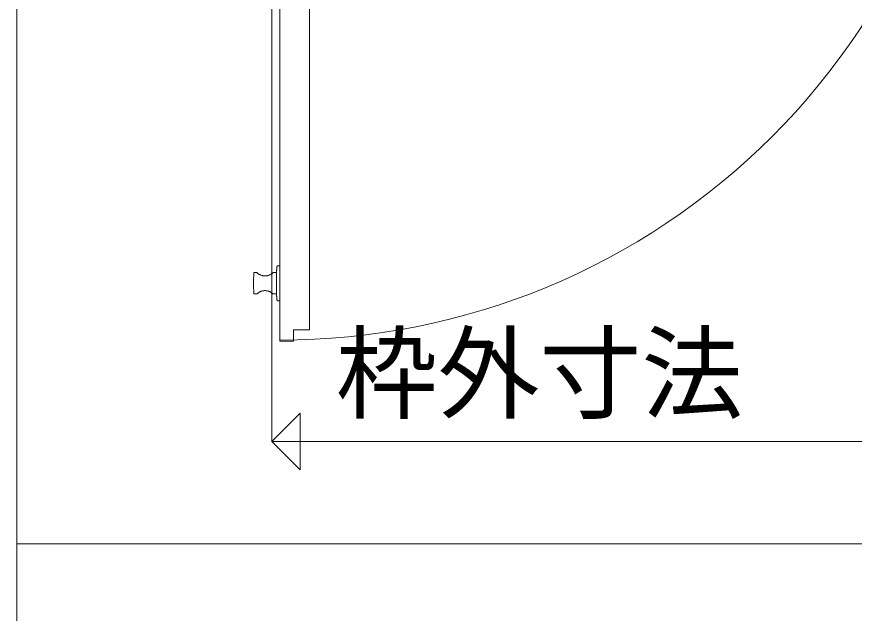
# Model space of a CAD drawing. Units: millimetres at full size, sheet at 1:30; details may follow other scales. Extents: x -6149 to 5151, y -9003 to 3076.
# Drawn here: x 1951 to 2691, y -4264 to -3738 of the extents above; entities that cross this region are included whole.
import ezdxf
from ezdxf.enums import TextEntityAlignment as Align

# ---------------------------------------------------------------- set-up
doc = ezdxf.new("R2010")
doc.units = ezdxf.units.MM
doc.header["$LTSCALE"] = 30
doc.linetypes.add('DOUBLE_CHAIN1', pattern=[8.8, 5, -1, 0.6, -0.6, 0.6, -1])
for name, color, linetype, lineweight in [('0-0', 7, 'DOUBLE_CHAIN1', 9), ('0-3', 7, 'DOUBLE_CHAIN1', 9), ('0-6', 7, 'Continuous', 9), ('0-8', 7, 'Continuous', 9)]:
    doc.layers.add(name, color=color, linetype=linetype, lineweight=lineweight)
doc.layers.add('0-9', color=7, linetype='Continuous')
doc.styles.add('ＭＳ ゴシック', font='')
doc.styles.get('ＭＳ ゴシック').set_extended_font_data('MS Gothic')

msp = doc.modelspace()

# ---------------------------------------------------------------- linework, layer by layer
at = {"layer": '0-0', "linetype": 'Continuous'}
for q in [(5150.65, -4202.83), (4913.01, -4202.83), (5150.65, -4202.83)]:
    msp.add_line((1950.65, -4202.83), q, dxfattribs=at)
for points in [[(1950.65, -1122.83), (1950.65, -3242.83), (1950.65, -5162.83), (1950.65, -7082.83), (1950.65, -9002.83)], [(1950.65, -3242.83), (1950.65, -5162.83), (1950.65, -7082.83), (1950.65, -9002.83)]]:
    msp.add_lwpolyline(points, dxfattribs=at)
at = {"layer": '0-3', "color": 3, "linetype": 'Continuous'}
for p, q in [((2183.15, -3408.83), (2183.15, -4023.83)), ((2209.45, -3408.83), (2209.45, -4013.83)), ((2195.15, -4013.83), (2209.45, -4013.83)), ((2195.15, -4023.83), (2195.15, -4013.83)), ((2183.15, -4023.83), (2195.15, -4023.83))]:
    msp.add_line(p, q, dxfattribs=at)
at = {"layer": '0-3', "color": 4}
for p, q in [((2181.58, -3957.33), (2183.15, -3957.33)), ((2183.15, -3988.33), (2183.15, -3957.33)), ((2162.64, -3963.28), (2160.65, -3963.28)), ((2177.33, -3963.43), (2180.15, -3963.43)), ((2180.15, -3982.38), (2180.15, -3963.28)), ((2162.64, -3982.23), (2160.65, -3982.23)), ((2177.33, -3982.23), (2180.15, -3982.23)), ((2181.58, -3988.33), (2183.15, -3988.33))]:
    msp.add_line(p, q, dxfattribs=at)
at = {"layer": '0-3', "linetype": 'Continuous'}
msp.add_line((1950.65, -4202.83), (4913.01, -4202.83), dxfattribs=at)
at = {"layer": '0-3', "color": 3, "linetype": 'Continuous'}
msp.add_arc((2183.95, -3408.83), 614.2, 269.92537, 0, dxfattribs=at)
at = {"layer": '0-3', "color": 4}
for centre, radius, start, end in [((2319.83, -3972.83), 140, 174.01083, 176.08857), ((2181.58, -3958.33), 1, 90, 174.01083), ((2319.9, -3972.68), 160, 176.80127, 180.02626), ((2160.65, -3963.78), 0.5, 90, 176.80127), ((2162.64, -3963.78), 0.5, 46.91104, 90), ((2169.99, -3956.07), 10.25, 226.91104, 313.08896), ((2177.33, -3963.93), 0.5, 90, 133.08896), ((2319.9, -3972.83), 160, 179.97374, 183.19873), ((2169.99, -3989.58), 10.25, 46.91104, 133.08896), ((2160.65, -3981.73), 0.5, 183.19873, 270), ((2162.64, -3981.73), 0.5, 270, 313.08896), ((2177.33, -3981.73), 0.5, 226.91104, 270), ((2319.83, -3972.83), 140, 183.91143, 185.98641), ((2181.58, -3987.33), 1, 185.98641, 270)]:
    msp.add_arc(centre, radius, start, end, dxfattribs=at)
at = {"layer": '0-6'}
msp.add_line((3825.16, -4112.46), (2176.14, -4112.46), dxfattribs=at)
at = {"layer": '0-8'}
for p, q in [((2176.14, -4112.46), (2176.14, -3608.83)), ((2176.14, -4112.46), (2201.14, -4087.46)), ((2201.14, -4137.46), (2201.14, -4087.46)), ((2176.14, -4112.46), (2201.14, -4137.46))]:
    msp.add_line(p, q, dxfattribs=at)

# ---------------------------------------------------------------- texts
at = {"layer": '0-9', "style": 'ＭＳ ゴシック'}
msp.add_text('枠外寸法', height=65.98, dxfattribs=at).set_placement((2232.56, -4105.17), align=Align.BOTTOM_LEFT)

doc.saveas('drawing.dxf')
